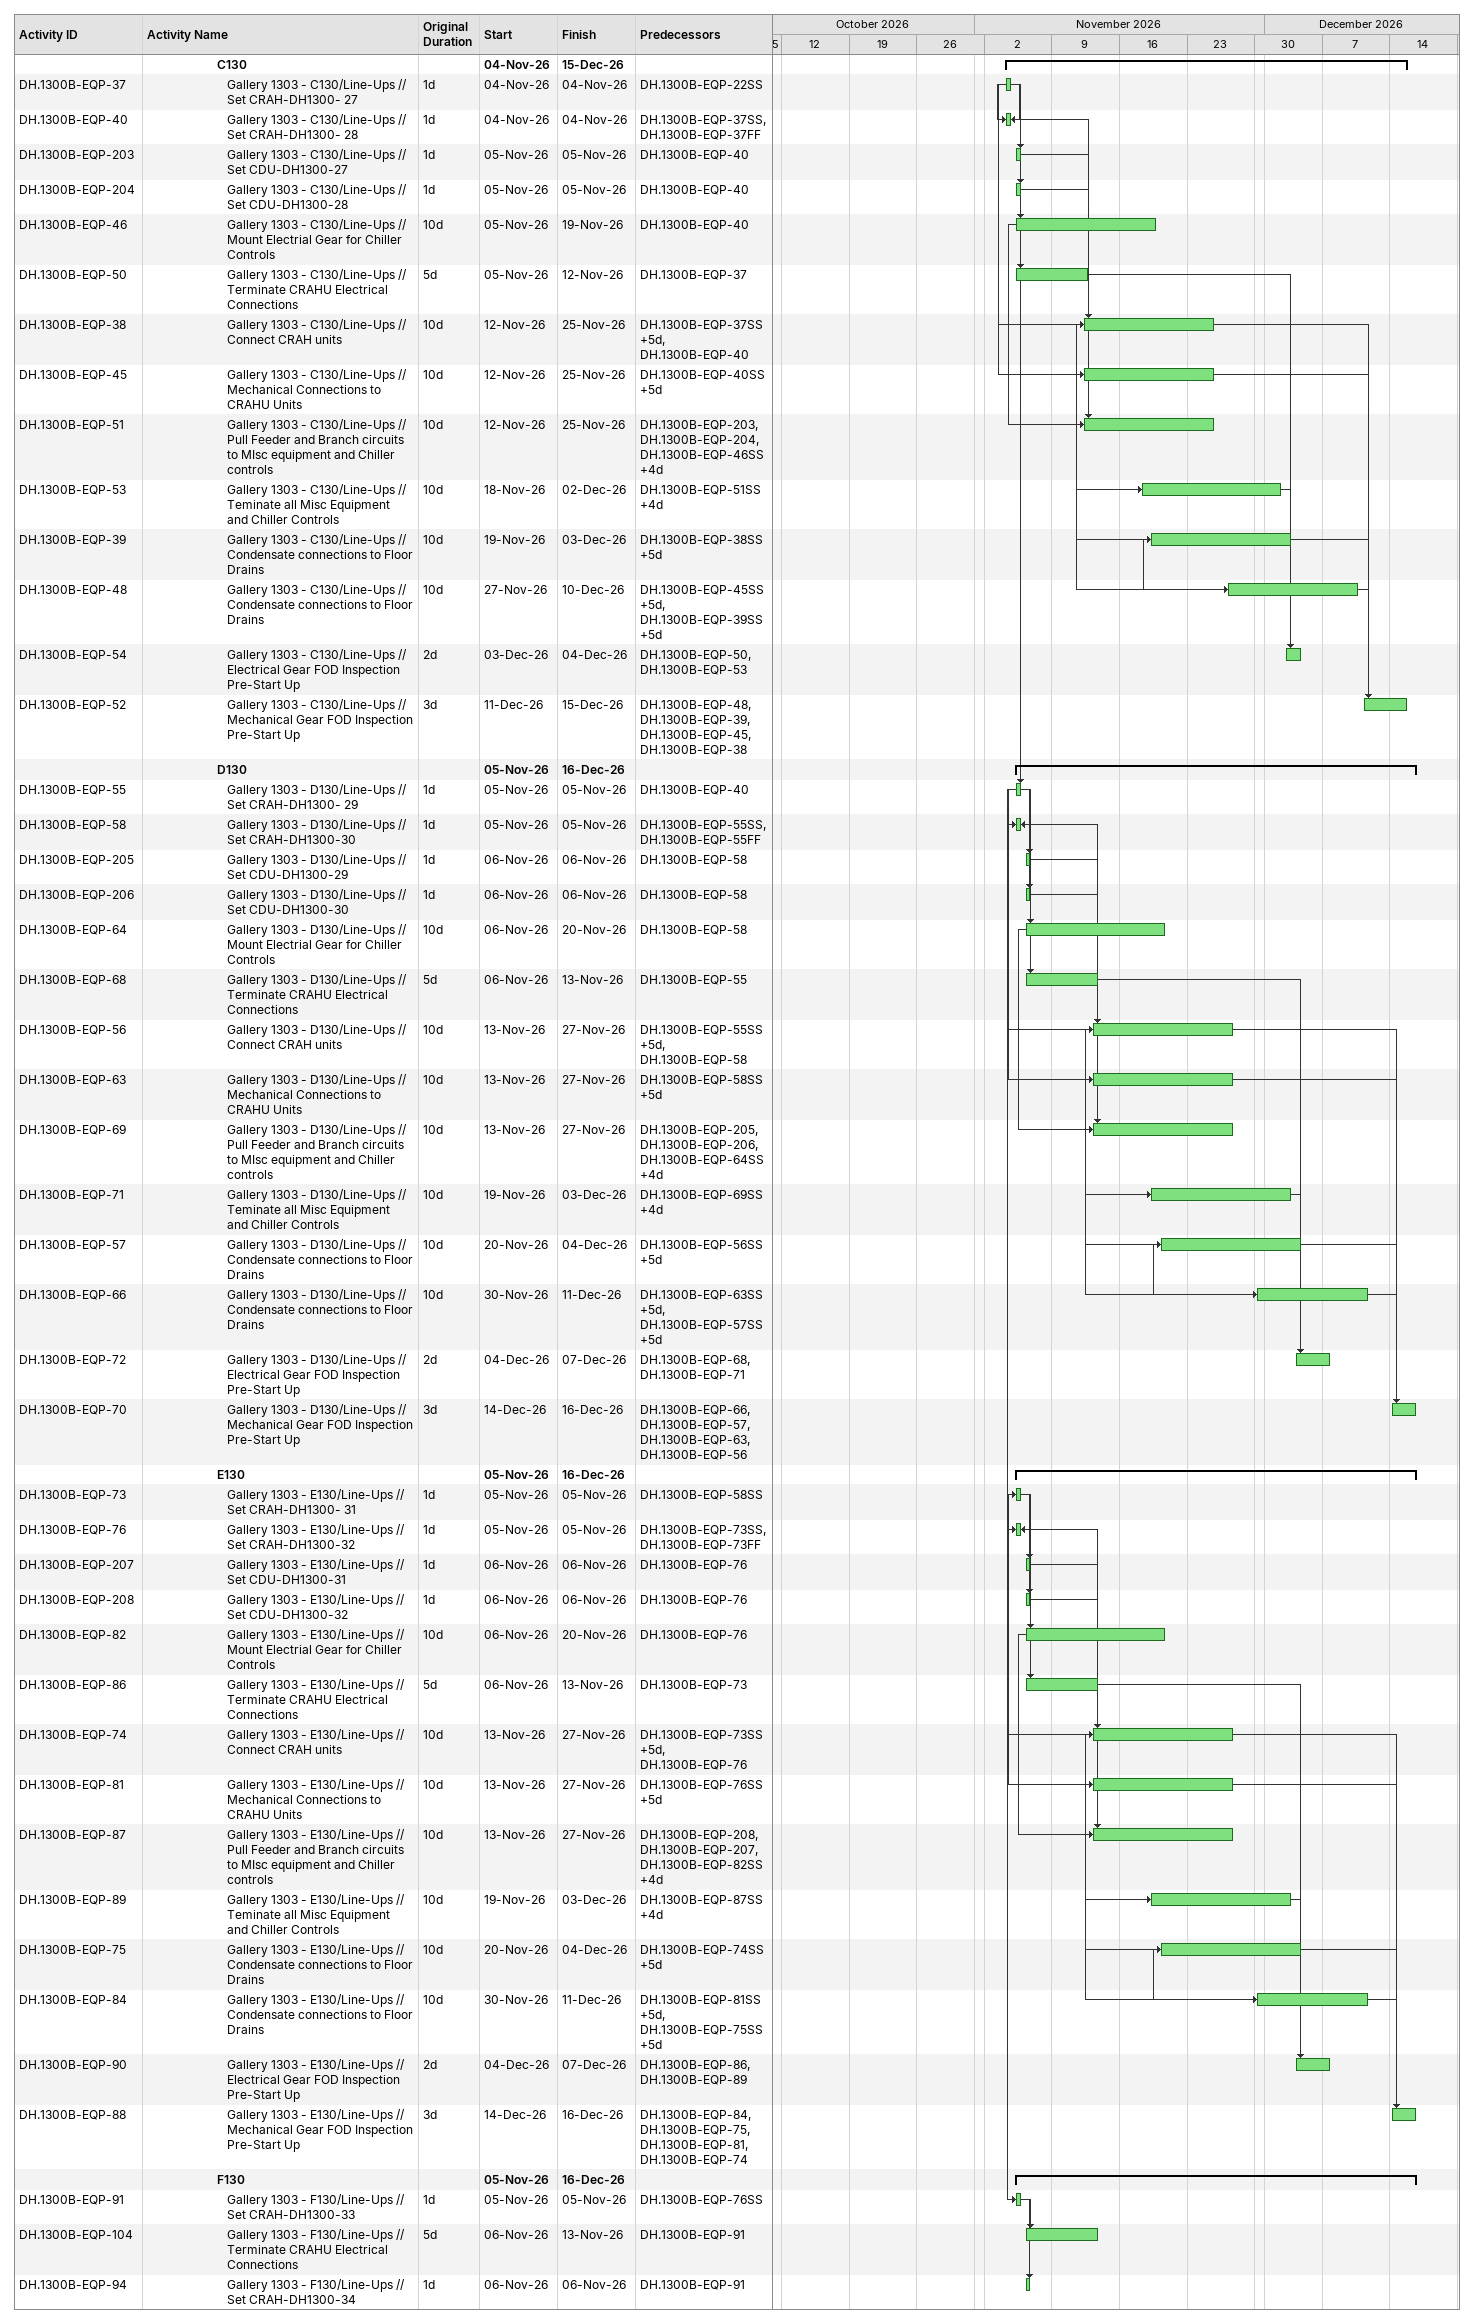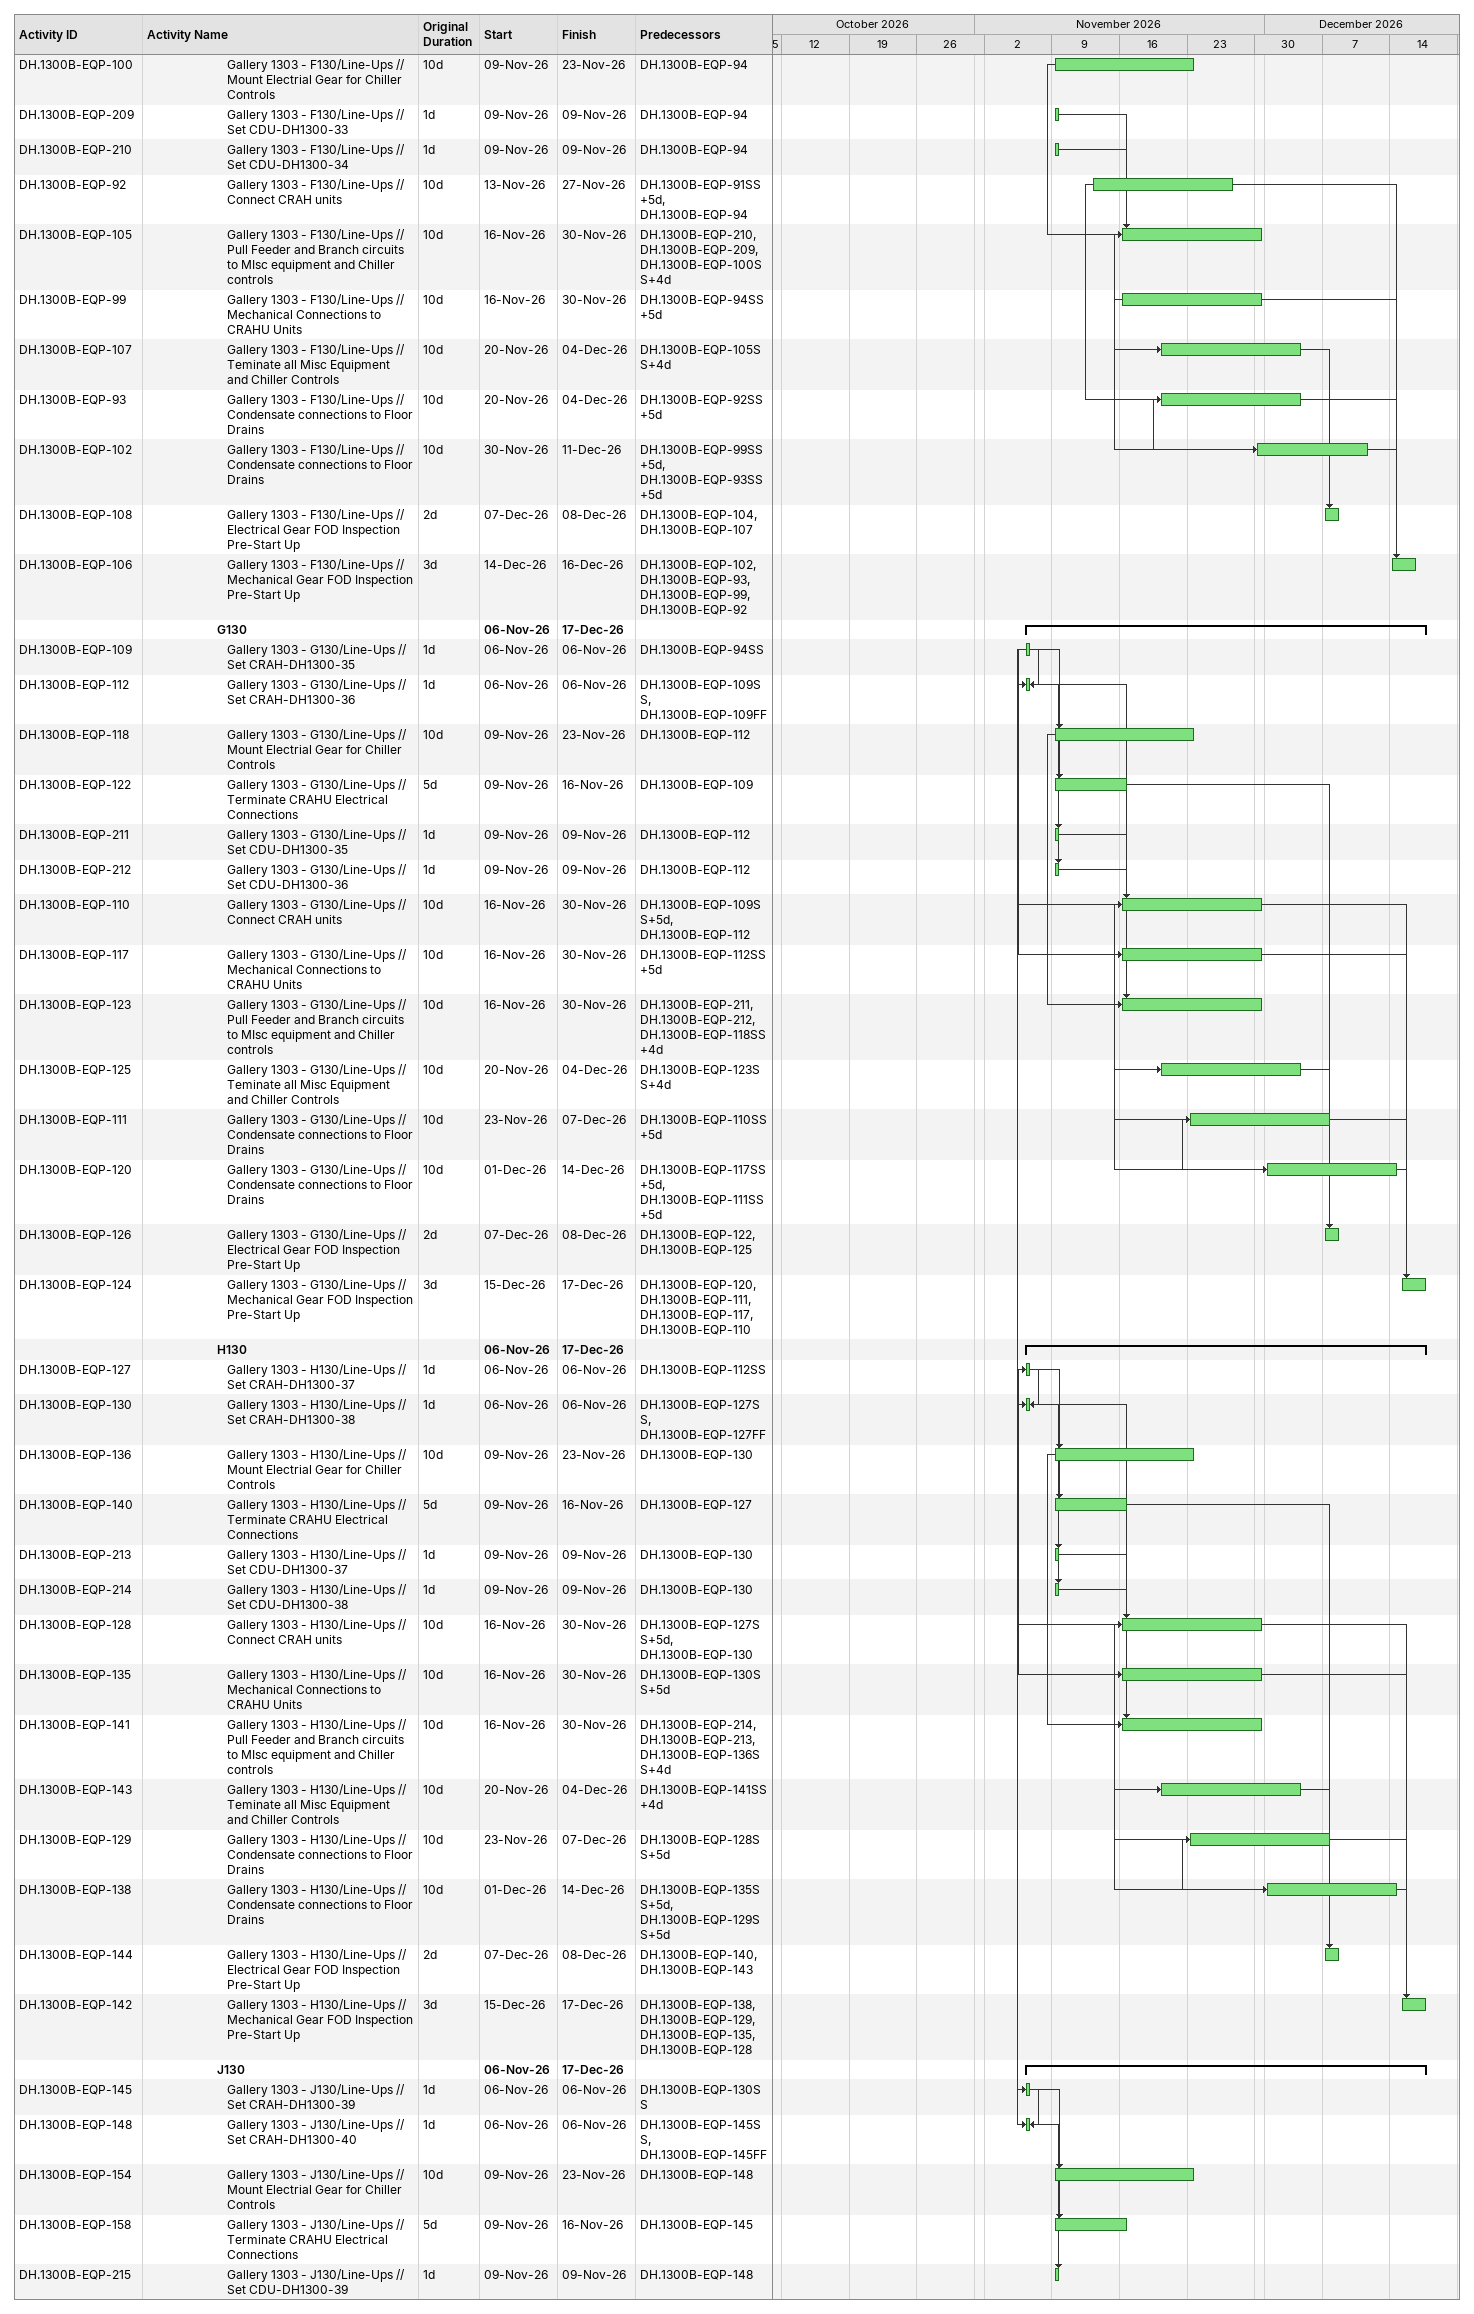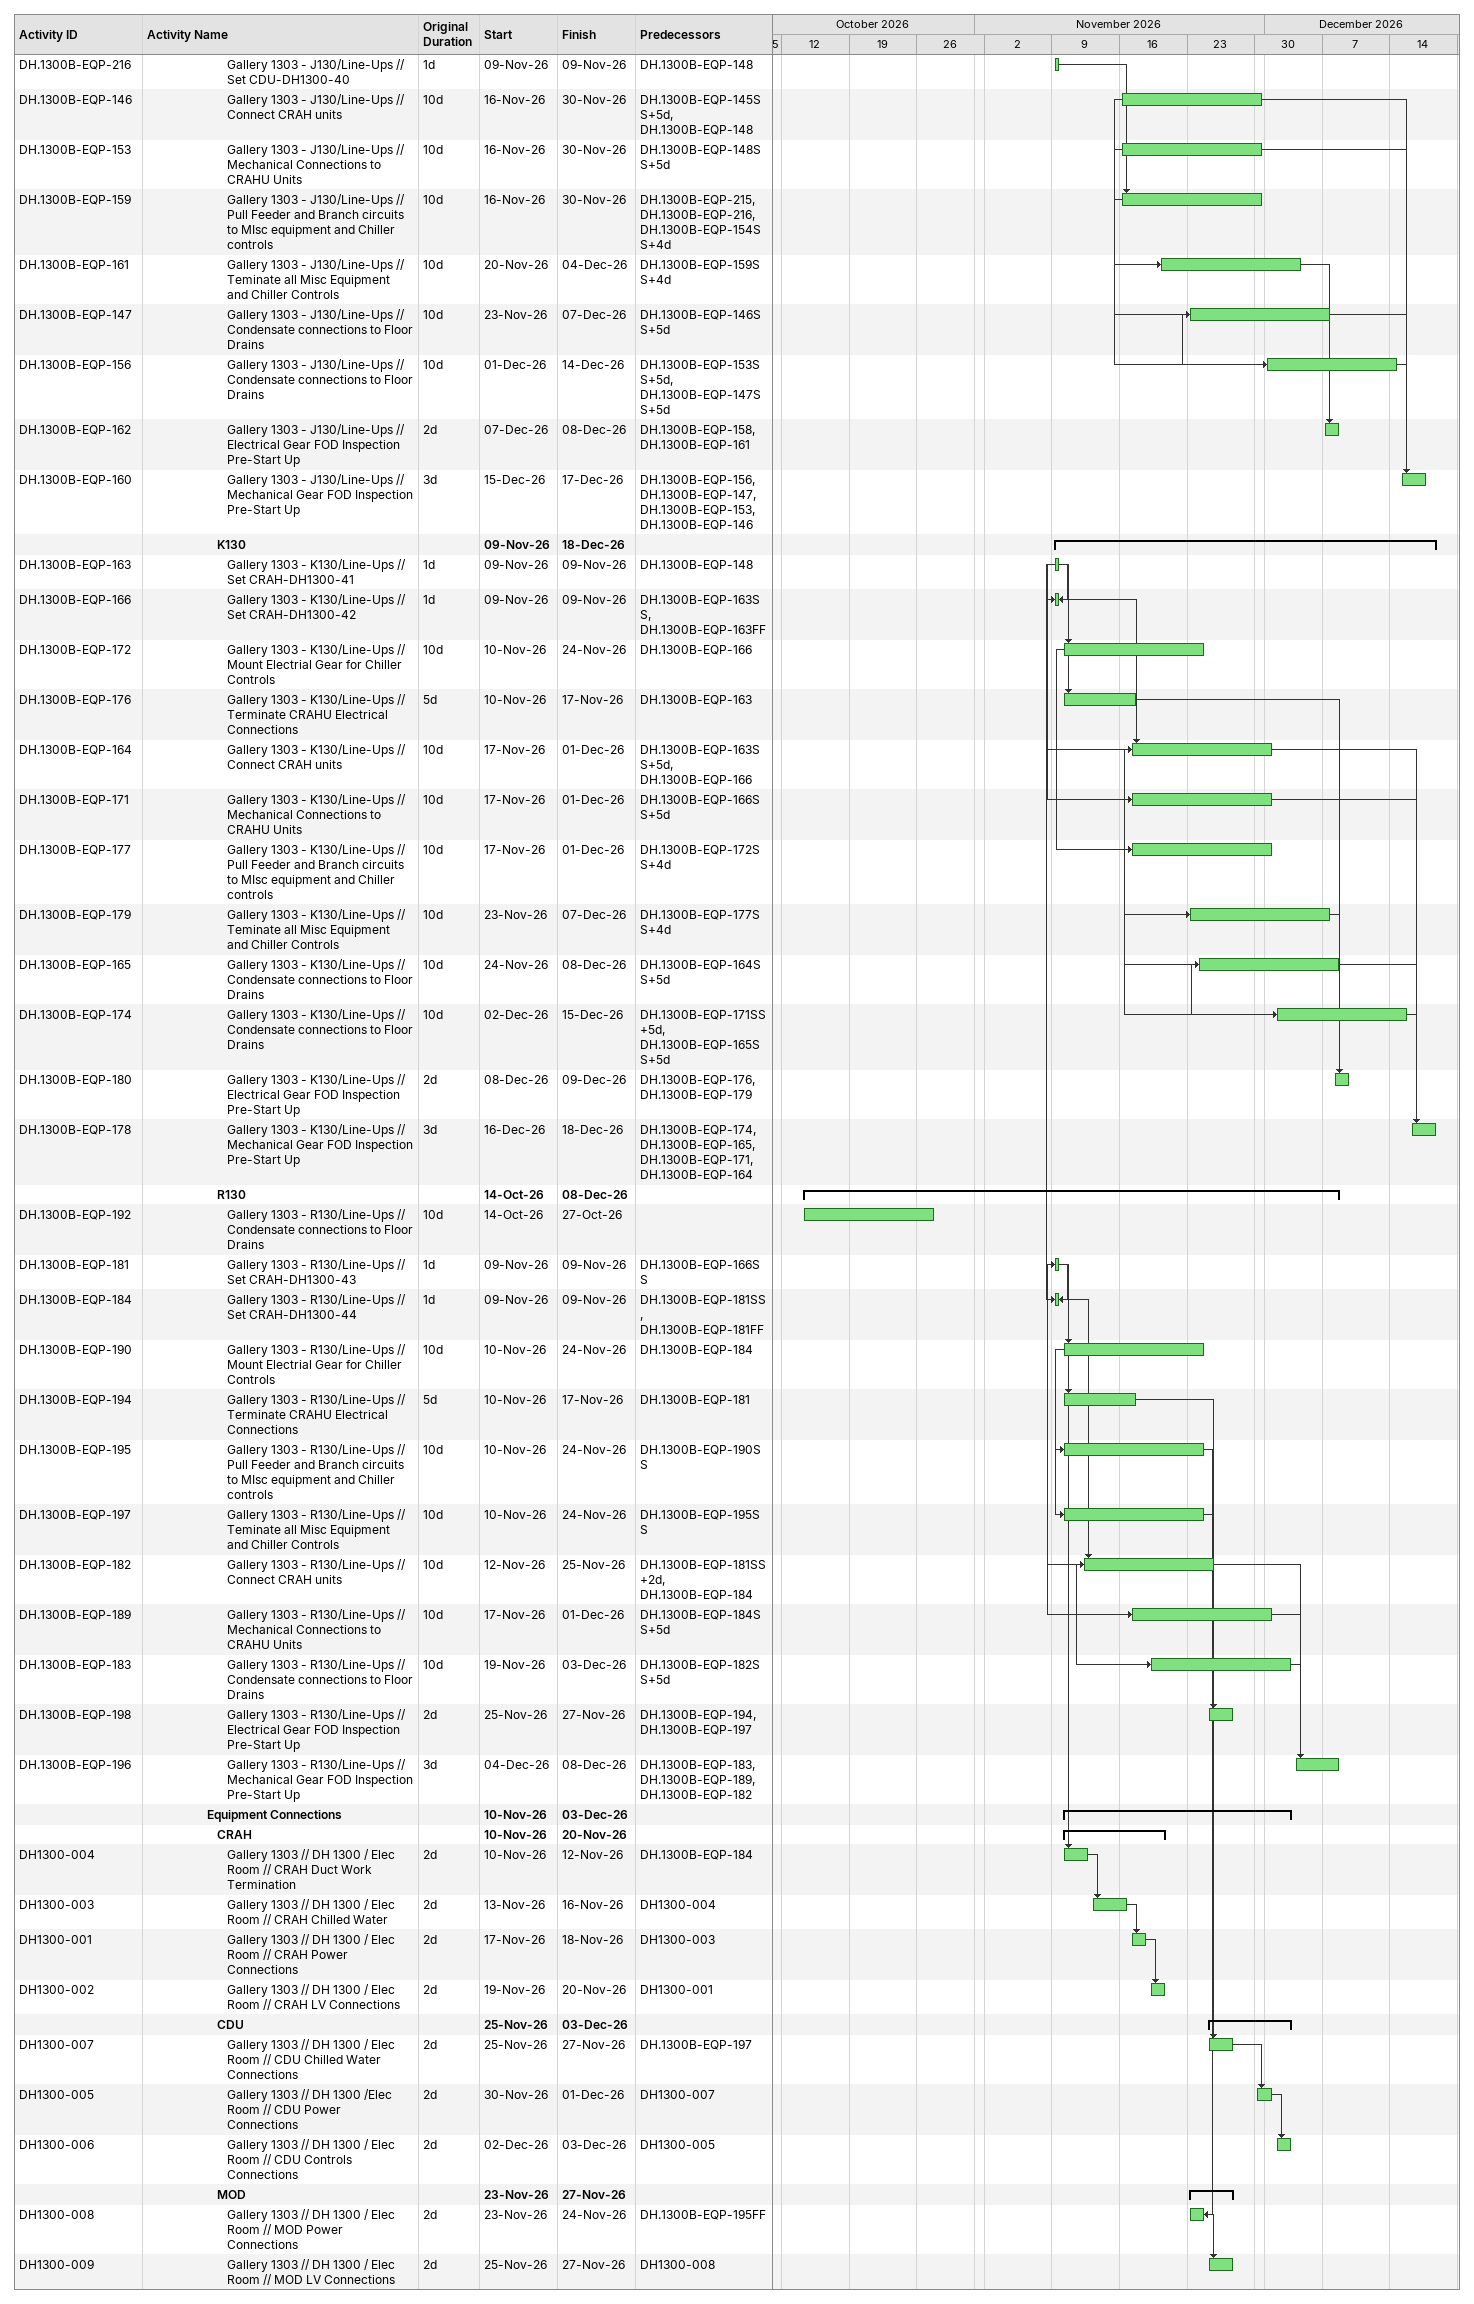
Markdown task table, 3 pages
| ID | Level | Task | Original duration | Start | Finish | Predecessors |
|---|---|---|---|---|---|---|
|  | 8 | **C130** |  | 2026-11-04 | 2026-12-15 |  |
| DH.1300B-EQP-37 | 9 | Gallery 1303 - C130/Line-Ups // Set CRAH-DH1300- 27 | 1d | 2026-11-04 | 2026-11-04 | DH.1300B-EQP-22SS |
| DH.1300B-EQP-40 | 9 | Gallery 1303 - C130/Line-Ups // Set CRAH-DH1300- 28 | 1d | 2026-11-04 | 2026-11-04 | DH.1300B-EQP-37SS, DH.1300B-EQP-37FF |
| DH.1300B-EQP-203 | 9 | Gallery 1303 - C130/Line-Ups // Set CDU-DH1300-27 | 1d | 2026-11-05 | 2026-11-05 | DH.1300B-EQP-40 |
| DH.1300B-EQP-204 | 9 | Gallery 1303 - C130/Line-Ups // Set CDU-DH1300-28 | 1d | 2026-11-05 | 2026-11-05 | DH.1300B-EQP-40 |
| DH.1300B-EQP-46 | 9 | Gallery 1303 - C130/Line-Ups // Mount Electrial Gear for Chiller Controls | 10d | 2026-11-05 | 2026-11-19 | DH.1300B-EQP-40 |
| DH.1300B-EQP-50 | 9 | Gallery 1303 - C130/Line-Ups // Terminate CRAHU Electrical Connections | 5d | 2026-11-05 | 2026-11-12 | DH.1300B-EQP-37 |
| DH.1300B-EQP-38 | 9 | Gallery 1303 - C130/Line-Ups // Connect CRAH units | 10d | 2026-11-12 | 2026-11-25 | DH.1300B-EQP-37SS+5d, DH.1300B-EQP-40 |
| DH.1300B-EQP-45 | 9 | Gallery 1303 - C130/Line-Ups // Mechanical Connections to CRAHU Units | 10d | 2026-11-12 | 2026-11-25 | DH.1300B-EQP-40SS+5d |
| DH.1300B-EQP-51 | 9 | Gallery 1303 - C130/Line-Ups // Pull Feeder and Branch circuits to MIsc equipment and Chiller controls | 10d | 2026-11-12 | 2026-11-25 | DH.1300B-EQP-203, DH.1300B-EQP-204, DH.1300B-EQP-46SS+4d |
| DH.1300B-EQP-53 | 9 | Gallery 1303 - C130/Line-Ups // Teminate all Misc Equipment and Chiller Controls | 10d | 2026-11-18 | 2026-12-02 | DH.1300B-EQP-51SS+4d |
| DH.1300B-EQP-39 | 9 | Gallery 1303 - C130/Line-Ups // Condensate connections to Floor Drains | 10d | 2026-11-19 | 2026-12-03 | DH.1300B-EQP-38SS+5d |
| DH.1300B-EQP-48 | 9 | Gallery 1303 - C130/Line-Ups // Condensate connections to Floor Drains | 10d | 2026-11-27 | 2026-12-10 | DH.1300B-EQP-45SS+5d, DH.1300B-EQP-39SS+5d |
| DH.1300B-EQP-54 | 9 | Gallery 1303 - C130/Line-Ups // Electrical Gear FOD Inspection Pre-Start Up | 2d | 2026-12-03 | 2026-12-04 | DH.1300B-EQP-50, DH.1300B-EQP-53 |
| DH.1300B-EQP-52 | 9 | Gallery 1303 - C130/Line-Ups // Mechanical Gear FOD Inspection Pre-Start Up | 3d | 2026-12-11 | 2026-12-15 | DH.1300B-EQP-48, DH.1300B-EQP-39, DH.1300B-EQP-45, DH.1300B-EQP-38 |
|  | 8 | **D130** |  | 2026-11-05 | 2026-12-16 |  |
| DH.1300B-EQP-55 | 9 | Gallery 1303 - D130/Line-Ups // Set CRAH-DH1300- 29 | 1d | 2026-11-05 | 2026-11-05 | DH.1300B-EQP-40 |
| DH.1300B-EQP-58 | 9 | Gallery 1303 - D130/Line-Ups // Set CRAH-DH1300-30 | 1d | 2026-11-05 | 2026-11-05 | DH.1300B-EQP-55SS, DH.1300B-EQP-55FF |
| DH.1300B-EQP-205 | 9 | Gallery 1303 - D130/Line-Ups // Set CDU-DH1300-29 | 1d | 2026-11-06 | 2026-11-06 | DH.1300B-EQP-58 |
| DH.1300B-EQP-206 | 9 | Gallery 1303 - D130/Line-Ups // Set CDU-DH1300-30 | 1d | 2026-11-06 | 2026-11-06 | DH.1300B-EQP-58 |
| DH.1300B-EQP-64 | 9 | Gallery 1303 - D130/Line-Ups // Mount Electrial Gear for Chiller Controls | 10d | 2026-11-06 | 2026-11-20 | DH.1300B-EQP-58 |
| DH.1300B-EQP-68 | 9 | Gallery 1303 - D130/Line-Ups // Terminate CRAHU Electrical Connections | 5d | 2026-11-06 | 2026-11-13 | DH.1300B-EQP-55 |
| DH.1300B-EQP-56 | 9 | Gallery 1303 - D130/Line-Ups // Connect CRAH units | 10d | 2026-11-13 | 2026-11-27 | DH.1300B-EQP-55SS+5d, DH.1300B-EQP-58 |
| DH.1300B-EQP-63 | 9 | Gallery 1303 - D130/Line-Ups // Mechanical Connections to CRAHU Units | 10d | 2026-11-13 | 2026-11-27 | DH.1300B-EQP-58SS+5d |
| DH.1300B-EQP-69 | 9 | Gallery 1303 - D130/Line-Ups // Pull Feeder and Branch circuits to MIsc equipment and Chiller controls | 10d | 2026-11-13 | 2026-11-27 | DH.1300B-EQP-205, DH.1300B-EQP-206, DH.1300B-EQP-64SS+4d |
| DH.1300B-EQP-71 | 9 | Gallery 1303 - D130/Line-Ups // Teminate all Misc Equipment and Chiller Controls | 10d | 2026-11-19 | 2026-12-03 | DH.1300B-EQP-69SS+4d |
| DH.1300B-EQP-57 | 9 | Gallery 1303 - D130/Line-Ups // Condensate connections to Floor Drains | 10d | 2026-11-20 | 2026-12-04 | DH.1300B-EQP-56SS+5d |
| DH.1300B-EQP-66 | 9 | Gallery 1303 - D130/Line-Ups // Condensate connections to Floor Drains | 10d | 2026-11-30 | 2026-12-11 | DH.1300B-EQP-63SS+5d, DH.1300B-EQP-57SS+5d |
| DH.1300B-EQP-72 | 9 | Gallery 1303 - D130/Line-Ups // Electrical Gear FOD Inspection Pre-Start Up | 2d | 2026-12-04 | 2026-12-07 | DH.1300B-EQP-68, DH.1300B-EQP-71 |
| DH.1300B-EQP-70 | 9 | Gallery 1303 - D130/Line-Ups // Mechanical Gear FOD Inspection Pre-Start Up | 3d | 2026-12-14 | 2026-12-16 | DH.1300B-EQP-66, DH.1300B-EQP-57, DH.1300B-EQP-63, DH.1300B-EQP-56 |
|  | 8 | **E130** |  | 2026-11-05 | 2026-12-16 |  |
| DH.1300B-EQP-73 | 9 | Gallery 1303 - E130/Line-Ups // Set CRAH-DH1300- 31 | 1d | 2026-11-05 | 2026-11-05 | DH.1300B-EQP-58SS |
| DH.1300B-EQP-76 | 9 | Gallery 1303 - E130/Line-Ups // Set CRAH-DH1300-32 | 1d | 2026-11-05 | 2026-11-05 | DH.1300B-EQP-73SS, DH.1300B-EQP-73FF |
| DH.1300B-EQP-207 | 9 | Gallery 1303 - E130/Line-Ups // Set CDU-DH1300-31 | 1d | 2026-11-06 | 2026-11-06 | DH.1300B-EQP-76 |
| DH.1300B-EQP-208 | 9 | Gallery 1303 - E130/Line-Ups // Set CDU-DH1300-32 | 1d | 2026-11-06 | 2026-11-06 | DH.1300B-EQP-76 |
| DH.1300B-EQP-82 | 9 | Gallery 1303 - E130/Line-Ups // Mount Electrial Gear for Chiller Controls | 10d | 2026-11-06 | 2026-11-20 | DH.1300B-EQP-76 |
| DH.1300B-EQP-86 | 9 | Gallery 1303 - E130/Line-Ups // Terminate CRAHU Electrical Connections | 5d | 2026-11-06 | 2026-11-13 | DH.1300B-EQP-73 |
| DH.1300B-EQP-74 | 9 | Gallery 1303 - E130/Line-Ups // Connect CRAH units | 10d | 2026-11-13 | 2026-11-27 | DH.1300B-EQP-73SS+5d, DH.1300B-EQP-76 |
| DH.1300B-EQP-81 | 9 | Gallery 1303 - E130/Line-Ups // Mechanical Connections to CRAHU Units | 10d | 2026-11-13 | 2026-11-27 | DH.1300B-EQP-76SS+5d |
| DH.1300B-EQP-87 | 9 | Gallery 1303 - E130/Line-Ups // Pull Feeder and Branch circuits to MIsc equipment and Chiller controls | 10d | 2026-11-13 | 2026-11-27 | DH.1300B-EQP-208, DH.1300B-EQP-207, DH.1300B-EQP-82SS+4d |
| DH.1300B-EQP-89 | 9 | Gallery 1303 - E130/Line-Ups // Teminate all Misc Equipment and Chiller Controls | 10d | 2026-11-19 | 2026-12-03 | DH.1300B-EQP-87SS+4d |
| DH.1300B-EQP-75 | 9 | Gallery 1303 - E130/Line-Ups // Condensate connections to Floor Drains | 10d | 2026-11-20 | 2026-12-04 | DH.1300B-EQP-74SS+5d |
| DH.1300B-EQP-84 | 9 | Gallery 1303 - E130/Line-Ups // Condensate connections to Floor Drains | 10d | 2026-11-30 | 2026-12-11 | DH.1300B-EQP-81SS+5d, DH.1300B-EQP-75SS+5d |
| DH.1300B-EQP-90 | 9 | Gallery 1303 - E130/Line-Ups // Electrical Gear FOD Inspection Pre-Start Up | 2d | 2026-12-04 | 2026-12-07 | DH.1300B-EQP-86, DH.1300B-EQP-89 |
| DH.1300B-EQP-88 | 9 | Gallery 1303 - E130/Line-Ups // Mechanical Gear FOD Inspection Pre-Start Up | 3d | 2026-12-14 | 2026-12-16 | DH.1300B-EQP-84, DH.1300B-EQP-75, DH.1300B-EQP-81, DH.1300B-EQP-74 |
|  | 8 | **F130** |  | 2026-11-05 | 2026-12-16 |  |
| DH.1300B-EQP-91 | 9 | Gallery 1303 - F130/Line-Ups // Set CRAH-DH1300-33 | 1d | 2026-11-05 | 2026-11-05 | DH.1300B-EQP-76SS |
| DH.1300B-EQP-104 | 9 | Gallery 1303 - F130/Line-Ups // Terminate CRAHU Electrical Connections | 5d | 2026-11-06 | 2026-11-13 | DH.1300B-EQP-91 |
| DH.1300B-EQP-94 | 9 | Gallery 1303 - F130/Line-Ups // Set CRAH-DH1300-34 | 1d | 2026-11-06 | 2026-11-06 | DH.1300B-EQP-91 |
| DH.1300B-EQP-100 | 9 | Gallery 1303 - F130/Line-Ups // Mount Electrial Gear for Chiller Controls | 10d | 2026-11-09 | 2026-11-23 | DH.1300B-EQP-94 |
| DH.1300B-EQP-209 | 9 | Gallery 1303 - F130/Line-Ups // Set CDU-DH1300-33 | 1d | 2026-11-09 | 2026-11-09 | DH.1300B-EQP-94 |
| DH.1300B-EQP-210 | 9 | Gallery 1303 - F130/Line-Ups // Set CDU-DH1300-34 | 1d | 2026-11-09 | 2026-11-09 | DH.1300B-EQP-94 |
| DH.1300B-EQP-92 | 9 | Gallery 1303 - F130/Line-Ups // Connect CRAH units | 10d | 2026-11-13 | 2026-11-27 | DH.1300B-EQP-91SS+5d, DH.1300B-EQP-94 |
| DH.1300B-EQP-105 | 9 | Gallery 1303 - F130/Line-Ups // Pull Feeder and Branch circuits to MIsc equipment and Chiller controls | 10d | 2026-11-16 | 2026-11-30 | DH.1300B-EQP-210, DH.1300B-EQP-209, DH.1300B-EQP-100SS+4d |
| DH.1300B-EQP-99 | 9 | Gallery 1303 - F130/Line-Ups // Mechanical Connections to CRAHU Units | 10d | 2026-11-16 | 2026-11-30 | DH.1300B-EQP-94SS+5d |
| DH.1300B-EQP-107 | 9 | Gallery 1303 - F130/Line-Ups // Teminate all Misc Equipment and Chiller Controls | 10d | 2026-11-20 | 2026-12-04 | DH.1300B-EQP-105SS+4d |
| DH.1300B-EQP-93 | 9 | Gallery 1303 - F130/Line-Ups // Condensate connections to Floor Drains | 10d | 2026-11-20 | 2026-12-04 | DH.1300B-EQP-92SS+5d |
| DH.1300B-EQP-102 | 9 | Gallery 1303 - F130/Line-Ups // Condensate connections to Floor Drains | 10d | 2026-11-30 | 2026-12-11 | DH.1300B-EQP-99SS+5d, DH.1300B-EQP-93SS+5d |
| DH.1300B-EQP-108 | 9 | Gallery 1303 - F130/Line-Ups // Electrical Gear FOD Inspection Pre-Start Up | 2d | 2026-12-07 | 2026-12-08 | DH.1300B-EQP-104, DH.1300B-EQP-107 |
| DH.1300B-EQP-106 | 9 | Gallery 1303 - F130/Line-Ups // Mechanical Gear FOD Inspection Pre-Start Up | 3d | 2026-12-14 | 2026-12-16 | DH.1300B-EQP-102, DH.1300B-EQP-93, DH.1300B-EQP-99, DH.1300B-EQP-92 |
|  | 8 | **G130** |  | 2026-11-06 | 2026-12-17 |  |
| DH.1300B-EQP-109 | 9 | Gallery 1303 - G130/Line-Ups // Set CRAH-DH1300-35 | 1d | 2026-11-06 | 2026-11-06 | DH.1300B-EQP-94SS |
| DH.1300B-EQP-112 | 9 | Gallery 1303 - G130/Line-Ups // Set CRAH-DH1300-36 | 1d | 2026-11-06 | 2026-11-06 | DH.1300B-EQP-109SS, DH.1300B-EQP-109FF |
| DH.1300B-EQP-118 | 9 | Gallery 1303 - G130/Line-Ups // Mount Electrial Gear for Chiller Controls | 10d | 2026-11-09 | 2026-11-23 | DH.1300B-EQP-112 |
| DH.1300B-EQP-122 | 9 | Gallery 1303 - G130/Line-Ups // Terminate CRAHU Electrical Connections | 5d | 2026-11-09 | 2026-11-16 | DH.1300B-EQP-109 |
| DH.1300B-EQP-211 | 9 | Gallery 1303 - G130/Line-Ups // Set CDU-DH1300-35 | 1d | 2026-11-09 | 2026-11-09 | DH.1300B-EQP-112 |
| DH.1300B-EQP-212 | 9 | Gallery 1303 - G130/Line-Ups // Set CDU-DH1300-36 | 1d | 2026-11-09 | 2026-11-09 | DH.1300B-EQP-112 |
| DH.1300B-EQP-110 | 9 | Gallery 1303 - G130/Line-Ups // Connect CRAH units | 10d | 2026-11-16 | 2026-11-30 | DH.1300B-EQP-109SS+5d, DH.1300B-EQP-112 |
| DH.1300B-EQP-117 | 9 | Gallery 1303 - G130/Line-Ups // Mechanical Connections to CRAHU Units | 10d | 2026-11-16 | 2026-11-30 | DH.1300B-EQP-112SS+5d |
| DH.1300B-EQP-123 | 9 | Gallery 1303 - G130/Line-Ups // Pull Feeder and Branch circuits to MIsc equipment and Chiller controls | 10d | 2026-11-16 | 2026-11-30 | DH.1300B-EQP-211, DH.1300B-EQP-212, DH.1300B-EQP-118SS+4d |
| DH.1300B-EQP-125 | 9 | Gallery 1303 - G130/Line-Ups // Teminate all Misc Equipment and Chiller Controls | 10d | 2026-11-20 | 2026-12-04 | DH.1300B-EQP-123SS+4d |
| DH.1300B-EQP-111 | 9 | Gallery 1303 - G130/Line-Ups // Condensate connections to Floor Drains | 10d | 2026-11-23 | 2026-12-07 | DH.1300B-EQP-110SS+5d |
| DH.1300B-EQP-120 | 9 | Gallery 1303 - G130/Line-Ups // Condensate connections to Floor Drains | 10d | 2026-12-01 | 2026-12-14 | DH.1300B-EQP-117SS+5d, DH.1300B-EQP-111SS+5d |
| DH.1300B-EQP-126 | 9 | Gallery 1303 - G130/Line-Ups // Electrical Gear FOD Inspection Pre-Start Up | 2d | 2026-12-07 | 2026-12-08 | DH.1300B-EQP-122, DH.1300B-EQP-125 |
| DH.1300B-EQP-124 | 9 | Gallery 1303 - G130/Line-Ups // Mechanical Gear FOD Inspection Pre-Start Up | 3d | 2026-12-15 | 2026-12-17 | DH.1300B-EQP-120, DH.1300B-EQP-111, DH.1300B-EQP-117, DH.1300B-EQP-110 |
|  | 8 | **H130** |  | 2026-11-06 | 2026-12-17 |  |
| DH.1300B-EQP-127 | 9 | Gallery 1303 - H130/Line-Ups // Set CRAH-DH1300-37 | 1d | 2026-11-06 | 2026-11-06 | DH.1300B-EQP-112SS |
| DH.1300B-EQP-130 | 9 | Gallery 1303 - H130/Line-Ups // Set CRAH-DH1300-38 | 1d | 2026-11-06 | 2026-11-06 | DH.1300B-EQP-127SS, DH.1300B-EQP-127FF |
| DH.1300B-EQP-136 | 9 | Gallery 1303 - H130/Line-Ups // Mount Electrial Gear for Chiller Controls | 10d | 2026-11-09 | 2026-11-23 | DH.1300B-EQP-130 |
| DH.1300B-EQP-140 | 9 | Gallery 1303 - H130/Line-Ups // Terminate CRAHU Electrical Connections | 5d | 2026-11-09 | 2026-11-16 | DH.1300B-EQP-127 |
| DH.1300B-EQP-213 | 9 | Gallery 1303 - H130/Line-Ups // Set CDU-DH1300-37 | 1d | 2026-11-09 | 2026-11-09 | DH.1300B-EQP-130 |
| DH.1300B-EQP-214 | 9 | Gallery 1303 - H130/Line-Ups // Set CDU-DH1300-38 | 1d | 2026-11-09 | 2026-11-09 | DH.1300B-EQP-130 |
| DH.1300B-EQP-128 | 9 | Gallery 1303 - H130/Line-Ups // Connect CRAH units | 10d | 2026-11-16 | 2026-11-30 | DH.1300B-EQP-127SS+5d, DH.1300B-EQP-130 |
| DH.1300B-EQP-135 | 9 | Gallery 1303 - H130/Line-Ups // Mechanical Connections to CRAHU Units | 10d | 2026-11-16 | 2026-11-30 | DH.1300B-EQP-130SS+5d |
| DH.1300B-EQP-141 | 9 | Gallery 1303 - H130/Line-Ups // Pull Feeder and Branch circuits to MIsc equipment and Chiller controls | 10d | 2026-11-16 | 2026-11-30 | DH.1300B-EQP-214, DH.1300B-EQP-213, DH.1300B-EQP-136SS+4d |
| DH.1300B-EQP-143 | 9 | Gallery 1303 - H130/Line-Ups // Teminate all Misc Equipment and Chiller Controls | 10d | 2026-11-20 | 2026-12-04 | DH.1300B-EQP-141SS+4d |
| DH.1300B-EQP-129 | 9 | Gallery 1303 - H130/Line-Ups // Condensate connections to Floor Drains | 10d | 2026-11-23 | 2026-12-07 | DH.1300B-EQP-128SS+5d |
| DH.1300B-EQP-138 | 9 | Gallery 1303 - H130/Line-Ups // Condensate connections to Floor Drains | 10d | 2026-12-01 | 2026-12-14 | DH.1300B-EQP-135SS+5d, DH.1300B-EQP-129SS+5d |
| DH.1300B-EQP-144 | 9 | Gallery 1303 - H130/Line-Ups // Electrical Gear FOD Inspection Pre-Start Up | 2d | 2026-12-07 | 2026-12-08 | DH.1300B-EQP-140, DH.1300B-EQP-143 |
| DH.1300B-EQP-142 | 9 | Gallery 1303 - H130/Line-Ups // Mechanical Gear FOD Inspection Pre-Start Up | 3d | 2026-12-15 | 2026-12-17 | DH.1300B-EQP-138, DH.1300B-EQP-129, DH.1300B-EQP-135, DH.1300B-EQP-128 |
|  | 8 | **J130** |  | 2026-11-06 | 2026-12-17 |  |
| DH.1300B-EQP-145 | 9 | Gallery 1303 - J130/Line-Ups // Set CRAH-DH1300-39 | 1d | 2026-11-06 | 2026-11-06 | DH.1300B-EQP-130SS |
| DH.1300B-EQP-148 | 9 | Gallery 1303 - J130/Line-Ups // Set CRAH-DH1300-40 | 1d | 2026-11-06 | 2026-11-06 | DH.1300B-EQP-145SS, DH.1300B-EQP-145FF |
| DH.1300B-EQP-154 | 9 | Gallery 1303 - J130/Line-Ups // Mount Electrial Gear for Chiller Controls | 10d | 2026-11-09 | 2026-11-23 | DH.1300B-EQP-148 |
| DH.1300B-EQP-158 | 9 | Gallery 1303 - J130/Line-Ups // Terminate CRAHU Electrical Connections | 5d | 2026-11-09 | 2026-11-16 | DH.1300B-EQP-145 |
| DH.1300B-EQP-215 | 9 | Gallery 1303 - J130/Line-Ups // Set CDU-DH1300-39 | 1d | 2026-11-09 | 2026-11-09 | DH.1300B-EQP-148 |
| DH.1300B-EQP-216 | 9 | Gallery 1303 - J130/Line-Ups // Set CDU-DH1300-40 | 1d | 2026-11-09 | 2026-11-09 | DH.1300B-EQP-148 |
| DH.1300B-EQP-146 | 9 | Gallery 1303 - J130/Line-Ups // Connect CRAH units | 10d | 2026-11-16 | 2026-11-30 | DH.1300B-EQP-145SS+5d, DH.1300B-EQP-148 |
| DH.1300B-EQP-153 | 9 | Gallery 1303 - J130/Line-Ups // Mechanical Connections to CRAHU Units | 10d | 2026-11-16 | 2026-11-30 | DH.1300B-EQP-148SS+5d |
| DH.1300B-EQP-159 | 9 | Gallery 1303 - J130/Line-Ups // Pull Feeder and Branch circuits to MIsc equipment and Chiller controls | 10d | 2026-11-16 | 2026-11-30 | DH.1300B-EQP-215, DH.1300B-EQP-216, DH.1300B-EQP-154SS+4d |
| DH.1300B-EQP-161 | 9 | Gallery 1303 - J130/Line-Ups // Teminate all Misc Equipment and Chiller Controls | 10d | 2026-11-20 | 2026-12-04 | DH.1300B-EQP-159SS+4d |
| DH.1300B-EQP-147 | 9 | Gallery 1303 - J130/Line-Ups // Condensate connections to Floor Drains | 10d | 2026-11-23 | 2026-12-07 | DH.1300B-EQP-146SS+5d |
| DH.1300B-EQP-156 | 9 | Gallery 1303 - J130/Line-Ups // Condensate connections to Floor Drains | 10d | 2026-12-01 | 2026-12-14 | DH.1300B-EQP-153SS+5d, DH.1300B-EQP-147SS+5d |
| DH.1300B-EQP-162 | 9 | Gallery 1303 - J130/Line-Ups // Electrical Gear FOD Inspection Pre-Start Up | 2d | 2026-12-07 | 2026-12-08 | DH.1300B-EQP-158, DH.1300B-EQP-161 |
| DH.1300B-EQP-160 | 9 | Gallery 1303 - J130/Line-Ups // Mechanical Gear FOD Inspection Pre-Start Up | 3d | 2026-12-15 | 2026-12-17 | DH.1300B-EQP-156, DH.1300B-EQP-147, DH.1300B-EQP-153, DH.1300B-EQP-146 |
|  | 8 | **K130** |  | 2026-11-09 | 2026-12-18 |  |
| DH.1300B-EQP-163 | 9 | Gallery 1303 - K130/Line-Ups // Set CRAH-DH1300-41 | 1d | 2026-11-09 | 2026-11-09 | DH.1300B-EQP-148 |
| DH.1300B-EQP-166 | 9 | Gallery 1303 - K130/Line-Ups // Set CRAH-DH1300-42 | 1d | 2026-11-09 | 2026-11-09 | DH.1300B-EQP-163SS, DH.1300B-EQP-163FF |
| DH.1300B-EQP-172 | 9 | Gallery 1303 - K130/Line-Ups // Mount Electrial Gear for Chiller Controls | 10d | 2026-11-10 | 2026-11-24 | DH.1300B-EQP-166 |
| DH.1300B-EQP-176 | 9 | Gallery 1303 - K130/Line-Ups // Terminate CRAHU Electrical Connections | 5d | 2026-11-10 | 2026-11-17 | DH.1300B-EQP-163 |
| DH.1300B-EQP-164 | 9 | Gallery 1303 - K130/Line-Ups // Connect CRAH units | 10d | 2026-11-17 | 2026-12-01 | DH.1300B-EQP-163SS+5d, DH.1300B-EQP-166 |
| DH.1300B-EQP-171 | 9 | Gallery 1303 - K130/Line-Ups // Mechanical Connections to CRAHU Units | 10d | 2026-11-17 | 2026-12-01 | DH.1300B-EQP-166SS+5d |
| DH.1300B-EQP-177 | 9 | Gallery 1303 - K130/Line-Ups // Pull Feeder and Branch circuits to MIsc equipment and Chiller controls | 10d | 2026-11-17 | 2026-12-01 | DH.1300B-EQP-172SS+4d |
| DH.1300B-EQP-179 | 9 | Gallery 1303 - K130/Line-Ups // Teminate all Misc Equipment and Chiller Controls | 10d | 2026-11-23 | 2026-12-07 | DH.1300B-EQP-177SS+4d |
| DH.1300B-EQP-165 | 9 | Gallery 1303 - K130/Line-Ups // Condensate connections to Floor Drains | 10d | 2026-11-24 | 2026-12-08 | DH.1300B-EQP-164SS+5d |
| DH.1300B-EQP-174 | 9 | Gallery 1303 - K130/Line-Ups // Condensate connections to Floor Drains | 10d | 2026-12-02 | 2026-12-15 | DH.1300B-EQP-171SS+5d, DH.1300B-EQP-165SS+5d |
| DH.1300B-EQP-180 | 9 | Gallery 1303 - K130/Line-Ups // Electrical Gear FOD Inspection Pre-Start Up | 2d | 2026-12-08 | 2026-12-09 | DH.1300B-EQP-176, DH.1300B-EQP-179 |
| DH.1300B-EQP-178 | 9 | Gallery 1303 - K130/Line-Ups // Mechanical Gear FOD Inspection Pre-Start Up | 3d | 2026-12-16 | 2026-12-18 | DH.1300B-EQP-174, DH.1300B-EQP-165, DH.1300B-EQP-171, DH.1300B-EQP-164 |
|  | 8 | **R130** |  | 2026-10-14 | 2026-12-08 |  |
| DH.1300B-EQP-192 | 9 | Gallery 1303 - R130/Line-Ups // Condensate connections to Floor Drains | 10d | 2026-10-14 | 2026-10-27 |  |
| DH.1300B-EQP-181 | 9 | Gallery 1303 - R130/Line-Ups // Set CRAH-DH1300-43 | 1d | 2026-11-09 | 2026-11-09 | DH.1300B-EQP-166SS |
| DH.1300B-EQP-184 | 9 | Gallery 1303 - R130/Line-Ups // Set CRAH-DH1300-44 | 1d | 2026-11-09 | 2026-11-09 | DH.1300B-EQP-181SS, DH.1300B-EQP-181FF |
| DH.1300B-EQP-190 | 9 | Gallery 1303 - R130/Line-Ups // Mount Electrial Gear for Chiller Controls | 10d | 2026-11-10 | 2026-11-24 | DH.1300B-EQP-184 |
| DH.1300B-EQP-194 | 9 | Gallery 1303 - R130/Line-Ups // Terminate CRAHU Electrical Connections | 5d | 2026-11-10 | 2026-11-17 | DH.1300B-EQP-181 |
| DH.1300B-EQP-195 | 9 | Gallery 1303 - R130/Line-Ups // Pull Feeder and Branch circuits to MIsc equipment and Chiller controls | 10d | 2026-11-10 | 2026-11-24 | DH.1300B-EQP-190SS |
| DH.1300B-EQP-197 | 9 | Gallery 1303 - R130/Line-Ups // Teminate all Misc Equipment and Chiller Controls | 10d | 2026-11-10 | 2026-11-24 | DH.1300B-EQP-195SS |
| DH.1300B-EQP-182 | 9 | Gallery 1303 - R130/Line-Ups // Connect CRAH units | 10d | 2026-11-12 | 2026-11-25 | DH.1300B-EQP-181SS+2d, DH.1300B-EQP-184 |
| DH.1300B-EQP-189 | 9 | Gallery 1303 - R130/Line-Ups // Mechanical Connections to CRAHU Units | 10d | 2026-11-17 | 2026-12-01 | DH.1300B-EQP-184SS+5d |
| DH.1300B-EQP-183 | 9 | Gallery 1303 - R130/Line-Ups // Condensate connections to Floor Drains | 10d | 2026-11-19 | 2026-12-03 | DH.1300B-EQP-182SS+5d |
| DH.1300B-EQP-198 | 9 | Gallery 1303 - R130/Line-Ups // Electrical Gear FOD Inspection Pre-Start Up | 2d | 2026-11-25 | 2026-11-27 | DH.1300B-EQP-194, DH.1300B-EQP-197 |
| DH.1300B-EQP-196 | 9 | Gallery 1303 - R130/Line-Ups // Mechanical Gear FOD Inspection Pre-Start Up | 3d | 2026-12-04 | 2026-12-08 | DH.1300B-EQP-183, DH.1300B-EQP-189, DH.1300B-EQP-182 |
|  | 7 | **Equipment Connections** |  | 2026-11-10 | 2026-12-03 |  |
|  | 8 | **CRAH** |  | 2026-11-10 | 2026-11-20 |  |
| DH1300-004 | 9 | Gallery 1303 // DH 1300 / Elec Room // CRAH Duct Work Termination | 2d | 2026-11-10 | 2026-11-12 | DH.1300B-EQP-184 |
| DH1300-003 | 9 | Gallery 1303 // DH 1300 / Elec Room // CRAH Chilled Water | 2d | 2026-11-13 | 2026-11-16 | DH1300-004 |
| DH1300-001 | 9 | Gallery 1303 // DH 1300 / Elec Room // CRAH Power Connections | 2d | 2026-11-17 | 2026-11-18 | DH1300-003 |
| DH1300-002 | 9 | Gallery 1303 // DH 1300 / Elec Room // CRAH LV Connections | 2d | 2026-11-19 | 2026-11-20 | DH1300-001 |
|  | 8 | **CDU** |  | 2026-11-25 | 2026-12-03 |  |
| DH1300-007 | 9 | Gallery 1303 // DH 1300 / Elec Room // CDU Chilled Water Connections | 2d | 2026-11-25 | 2026-11-27 | DH.1300B-EQP-197 |
| DH1300-005 | 9 | Gallery 1303 // DH 1300 /Elec Room // CDU Power Connections | 2d | 2026-11-30 | 2026-12-01 | DH1300-007 |
| DH1300-006 | 9 | Gallery 1303 // DH 1300 / Elec Room // CDU Controls Connections | 2d | 2026-12-02 | 2026-12-03 | DH1300-005 |
|  | 8 | **MOD** |  | 2026-11-23 | 2026-11-27 |  |
| DH1300-008 | 9 | Gallery 1303 // DH 1300 / Elec Room // MOD Power Connections | 2d | 2026-11-23 | 2026-11-24 | DH.1300B-EQP-195FF |
| DH1300-009 | 9 | Gallery 1303 // DH 1300 / Elec Room // MOD LV Connections | 2d | 2026-11-25 | 2026-11-27 | DH1300-008 |
